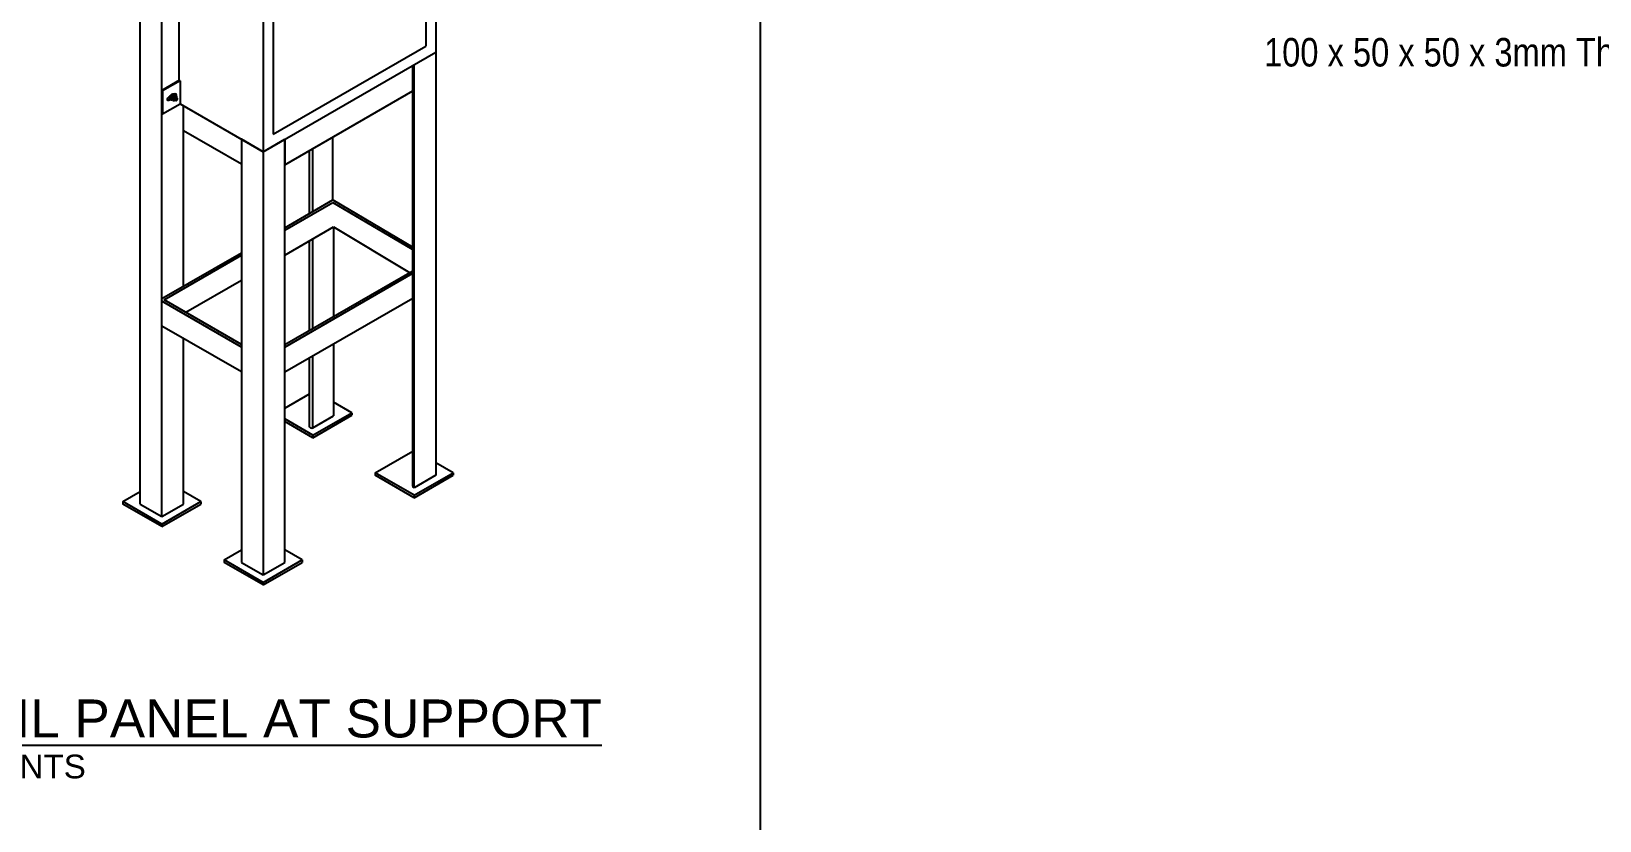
# Model space of a CAD drawing. Header units: inches. Extents: x -259 to 18436, y -3316 to 2573.
# Drawn here: x 3572 to 5637, y -307 to 733 of the extents above; entities that cross this region are included whole.
import ezdxf

# ---------------------------------------------------------------- set-up
doc = ezdxf.new("R2010")
doc.units = ezdxf.units.IN
doc.header["$MEASUREMENT"] = 0
doc.layers.add('TID-ELC TEXT', color=15, linetype='Continuous')
doc.styles.get("Standard").update_dxf_attribs({"font": 'arial.ttf'})
doc.styles.add('TX-AN', font='ARIALN.TTF')

# ---------------------------------------------------------------- blocks, each defined once
blk = doc.blocks.new('JUDUL')
at = {"color": 4, "style": 'TX-AN'}
blk.add_attdef('DETAIL', (0, 0), '', height=40, dxfattribs=at)
at = {"color": 15, "style": 'TX-AN'}
blk.add_attdef('SCALE', (0, -43.1), '', height=25, dxfattribs=at)

msp = doc.modelspace()

# ---------------------------------------------------------------- linework, layer by layer
for p, q in [((4104.4937, 1073.0029), (4104.4937, 705.8276)), ((4091.1737, 1049.932), (4091.1737, 713.5179)), ((3715.2415, 110.3681), (3715.2415, 1008.3125)), ((3743.7242, 93.9236), (3743.7242, 991.8681)), ((3765.9669, 974.2194), (3765.9669, 669.0469)), ((3876.9718, 941.6431), (3876.9718, 574.4678)), ((3890.2918, 933.9527), (3890.2918, 597.5387)), ((3876.9718, 574.4678), (4104.4937, 705.8276)), ((3890.2918, 597.5387), (4091.1737, 713.5179)), ((4104.4937, 705.8276), (4104.4937, 148.3529)), ((4074.1232, 133.8933), (4074.1232, 688.2932)), ((4076.0111, 131.9085), (4076.0111, 689.3832)), ((3766.8518, 668.536), (3743.7242, 655.1832)), ((3767.7368, 668.0251), (3744.6091, 654.6723)), ((3767.7368, 668.0251), (3766.8518, 668.536)), ((3767.7368, 668.0251), (3767.7368, 637.5346)), ((3743.7242, 655.1832), (3743.7242, 624.6928)), ((3744.6091, 654.6723), (3743.7242, 655.1832)), ((3744.6091, 654.6723), (3744.6091, 624.1819)), ((3754.7851, 647.3529), (3752.2497, 645.8891)), ((3754.1126, 643.8851), (3753.1408, 643.324)), ((3754.7166, 643.2119), (3754.0257, 642.813)), ((3755.1256, 642.9757), (3754.7112, 643.2149)), ((3755.7266, 647.2052), (3755.498, 647.488)), ((3755.7266, 647.2052), (3756.486, 646.9111)), ((3756.3595, 642.7048), (3755.9511, 642.863)), ((3756.6516, 646.3759), (3758.6855, 648.3266)), ((3758.2986, 645.425), (3756.6516, 646.3759)), ((3756.6516, 643.1086), (3756.6516, 646.3759)), ((3758.2986, 642.1577), (3756.6516, 643.1086)), ((3756.6886, 646.8327), (3757.2709, 647.1003)), ((3756.6886, 646.8327), (3756.8804, 646.5954)), ((3757.2709, 647.1003), (3757.3303, 647.0269)), ((3758.5968, 648.2415), (3758.234, 648.451)), ((3758.2986, 645.425), (3760.3325, 647.3757)), ((3758.2986, 642.1577), (3758.2986, 645.425)), ((3758.2986, 642.1577), (3760.3325, 641.8904)), ((3758.6855, 648.3266), (3761.1769, 648.4138)), ((3760.3325, 647.3757), (3758.6855, 648.3266)), ((3759.2256, 650.1055), (3758.8172, 650.2637)), ((3759.4098, 650.4429), (3759.0477, 650.6519)), ((3761.8041, 641.7884), (3759.8741, 642.9026)), ((3760.3325, 647.3757), (3762.8239, 647.4629)), ((3760.3325, 641.8904), (3760.8941, 642.3137)), ((3762.8239, 647.4629), (3761.1769, 648.4138)), ((3763.7966, 645.2394), (3761.8666, 646.3537)), ((3762.8239, 647.4629), (3762.8239, 645.801)), ((3905.4544, 557.3283), (4074.1232, 654.7093)), ((3744.6091, 624.1819), (3743.7242, 624.6928)), ((3744.6091, 624.1819), (3767.7368, 637.5346)), ((3767.7368, 637.5346), (3876.9718, 574.4678)), ((3772.2068, 397.4557), (3772.2068, 634.9539)), ((3848.4892, 558.0233), (3772.2068, 602.065)), ((3876.9718, 574.4678), (3848.4892, 590.9122)), ((3848.4892, 590.9122), (3848.4892, 33.4375)), ((3876.9718, 574.4678), (3905.4544, 590.9122)), ((3905.4544, 33.4375), (3905.4544, 590.9122)), ((3905.4544, 590.2172), (3905.4544, 557.3283)), ((3942.5833, 495.8226), (3942.5833, 578.7647)), ((3968.8427, 510.9835), (3968.8427, 593.9255)), ((3876.9718, 574.4678), (3876.9718, 16.9931)), ((3938.0906, 493.2288), (3938.0906, 576.1708)), ((3905.4544, 474.3863), (3968.8427, 510.9835)), ((3905.4544, 471.0974), (3968.8427, 507.6946)), ((3968.8427, 510.9835), (4074.1232, 448.6489)), ((3968.8427, 507.6946), (4073.0856, 445.9368)), ((3905.4544, 438.2085), (3969.7616, 475.3362)), ((3969.7616, 475.3362), (4069.6072, 415.2988)), ((3969.7616, 475.3362), (3969.7616, 357.6529)), ((3938.0906, 339.3677), (3938.0906, 457.051)), ((3942.5833, 341.9615), (3942.5833, 459.6449)), ((3743.7242, 381.0113), (3848.4892, 441.4974)), ((3746.5724, 379.3668), (3848.4892, 438.2085)), ((3905.4544, 320.5251), (4073.0856, 417.3071)), ((3905.4544, 317.2363), (4074.1232, 414.6172)), ((3775.055, 362.9224), (3848.4892, 405.3196)), ((3848.4892, 317.2363), (3743.7242, 377.7224)), ((3848.4892, 320.5251), (3746.5724, 379.3668)), ((3905.4544, 284.3474), (4074.1232, 381.7283)), ((3848.4892, 284.3474), (3743.7242, 344.8335)), ((3772.2068, 110.3681), (3772.2068, 328.389)), ((3969.7616, 321.4751), (3969.7616, 226.5333)), ((3938.0906, 211.5369), (3938.0906, 303.1899)), ((3942.5833, 210.8419), (3942.5833, 305.7837)), ((3905.4544, 236.632), (3938.0906, 255.4745)), ((3942.5833, 200.9752), (3993.852, 230.5752)), ((3942.5833, 197.6863), (3993.852, 227.2863)), ((3993.852, 230.5752), (3969.7616, 244.4838)), ((3993.852, 230.5752), (3993.852, 227.2863)), ((3942.5833, 200.9752), (3905.4544, 222.4116)), ((3942.5833, 197.6863), (3905.4544, 219.1227)), ((3938.0906, 211.5369), (3939.2944, 210.8419)), ((3942.5833, 210.8419), (3969.7616, 226.5333)), ((3942.5833, 210.8419), (3969.7616, 226.5333)), ((3942.5833, 210.8419), (3969.7616, 226.5333)), ((3942.5833, 200.9752), (3942.5833, 197.6863)), ((4024.7424, 151.6418), (4074.1232, 180.1518)), ((4076.0111, 122.0418), (4024.7424, 151.6418)), ((4024.7424, 151.6418), (4024.7424, 148.3529)), ((4076.0111, 118.7529), (4024.7424, 148.3529)), ((4076.0111, 122.0418), (4127.2798, 151.6418)), ((4104.4937, 148.3529), (4076.0111, 131.9085)), ((4076.0111, 118.7529), (4127.2798, 148.3529)), ((4127.2798, 151.6418), (4104.4937, 164.7974)), ((4127.2798, 151.6418), (4127.2798, 148.3529)), ((3692.4555, 113.657), (3715.2415, 126.8125)), ((3794.9929, 113.657), (3772.2068, 126.8125)), ((4076.0111, 131.9085), (4074.7174, 132.7558)), ((3743.7242, 84.057), (3692.4555, 113.657)), ((3692.4555, 113.657), (3692.4555, 110.3681)), ((3743.7242, 80.7681), (3692.4555, 110.3681)), ((3715.2415, 110.3681), (3743.7242, 93.9236)), ((3715.2415, 110.3681), (3743.7242, 93.9236)), ((3743.7242, 84.057), (3794.9929, 113.657)), ((3743.7242, 93.9236), (3772.2068, 110.3681)), ((3743.7242, 93.9236), (3772.2068, 110.3681)), ((3743.7242, 80.7681), (3794.9929, 110.3681)), ((3794.9929, 113.657), (3794.9929, 110.3681)), ((4076.0111, 122.0418), (4076.0111, 118.7529)), ((3743.7242, 84.057), (3743.7242, 80.7681)), ((3825.7031, 36.7264), (3848.4892, 49.882)), ((3928.2405, 36.7264), (3905.4544, 49.882)), ((3876.9718, 7.1264), (3825.7031, 36.7264)), ((3825.7031, 36.7264), (3825.7031, 33.4375)), ((3876.9718, 3.8375), (3825.7031, 33.4375)), ((3848.4892, 33.4375), (3876.9718, 16.9931)), ((3876.9718, 7.1264), (3928.2405, 36.7264)), ((3876.9718, 16.9931), (3905.4544, 33.4375)), ((3876.9718, 3.8375), (3928.2405, 33.4375)), ((3928.2405, 36.7264), (3928.2405, 33.4375)), ((3876.9718, 7.1264), (3876.9718, 3.8375))]:
    msp.add_line(p, q)
msp.add_lwpolyline([(-259.4178, 2572.5834), (4531.4391, 2572.5834), (4531.4391, -371.4802), (-259.4178, -371.4802)], close=True)
for centre, radius, start, end in [((3758.4138, 644.3521), 3.0215, 124.8171532, 172.8704032), ((3751.807, 652.6204), 6.3218, 305.7220658, 326.1130735), ((3752.2154, 652.4622), 6.3218, 303.7394618, 326.1130735), ((3758.8222, 644.1939), 3.0215, 135.9223829, 172.8704032), ((3751.4386, 654.3577), 8.9959, 304.1300453, 318.3752293), ((3940.9389, 213.6902), 3.2889, 240, 300), ((4075.4382, 133.8563), 1.3156, 178.3882586, 236.7765172)]:
    msp.add_arc(centre, radius, start, end)
for centre, major_axis, ratio, start_param, end_param in [((3753.1377, 644.3511), (-2.3297, -1.345), 0.660206165, 4.71238898, 7.853981634), ((3752.2528, 644.862), (2.3297, 1.345), 0.660206165, 3.775656256, 4.71238898), ((3757.3841, 646.5633), (1.4331, 3.7003), 0.373134136, 2.227698147, 3.141592654), ((3757.7926, 646.4051), (1.4331, 3.7003), 0.373134136, 2.227698147, 3.594997059), ((3757.3841, 646.5633), (1.4331, 3.7003), 0.373134136, 0, 1.02413454), ((3757.7926, 646.4051), (1.4331, 3.7003), 0.373134136, -0.875629454, 1.02413454), ((3757.7926, 646.4051), (0.857, 2.2128), 0.280782291, -0.416374149, 0.681631182), ((3757.3841, 646.5633), (0.857, 2.2128), 0.280782291, -0.543644043, -0.334899104), ((3760.579, 648.6473), (2.3297, 1.345), 0.660206165, -1.167802568, 1.570796327), ((3759.694, 649.1582), (2.3297, 1.345), 0.660206165, -1.167802568, 0.094274725)]:
    msp.add_ellipse(centre, major_axis=major_axis, ratio=ratio, start_param=start_param, end_param=end_param)
at = {"extrusion": (0, 0, -1)}
for centre, major_axis, start_param, end_param in [((3756.8891, 646.9267), (2.1519, 3.7272), 3.153745753, 6.286322991), ((3757.2512, 646.7177), (2.1519, 3.7272), 2.740473483, 7.094544764), ((3760.6452, 644.7582), (1.1955, 2.0706), 2.55590711, 6.868870851), ((3760.8704, 644.6282), (0.9962, 1.7255), 3.141592654, 6.283185307), ((3762.8003, 643.5139), (0.9962, 1.7255), 2.631781555, 6.795286311)]:
    msp.add_ellipse(centre, major_axis=major_axis, ratio=0.577350269, start_param=start_param, end_param=end_param, dxfattribs=at)
at = {"color": 8, "extrusion": (0, 0, -1)}
for centre in [(3761.0312, 644.5353), (3761.1799, 644.4495), (3761.3403, 644.3568), (3761.478, 644.2773), (3761.6137, 644.199), (3761.7623, 644.1132)]:
    msp.add_ellipse(centre, major_axis=(0.9962, 1.7255), ratio=0.577350269, start_param=3.141592654, end_param=6.283185307, dxfattribs=at)
at = {"extrusion": (0, 0, -1)}
msp.add_ellipse((3763.0679, 643.3594), major_axis=(0.8966, 1.553), ratio=0.577350269, dxfattribs=at)

# ---------------------------------------------------------------- block references
ref = msp.add_blockref('JUDUL', (3364.5863, -197.0795), dxfattribs=dict(xscale=1.25, yscale=1.25, zscale=1.25))
ref.add_attrib('DETAIL', '%%UDETAIL PANEL AT SUPPORT', (3364.5863, -197.0795), dxfattribs={"color": 4, "height": 50})
ref.add_attrib('SCALE', 'SCALE :  NTS', (3364.5863, -250.9412), dxfattribs={"color": 15, "height": 31.25})

# ---------------------------------------------------------------- texts
at = {"layer": 'TID-ELC TEXT', "style": 'TX-AN'}
msp.add_text('100 x 50 x 50 x 3mm Thk.', height=37.5, dxfattribs=at).set_placement((5194.9842, 686.7612))

doc.saveas('drawing.dxf')
